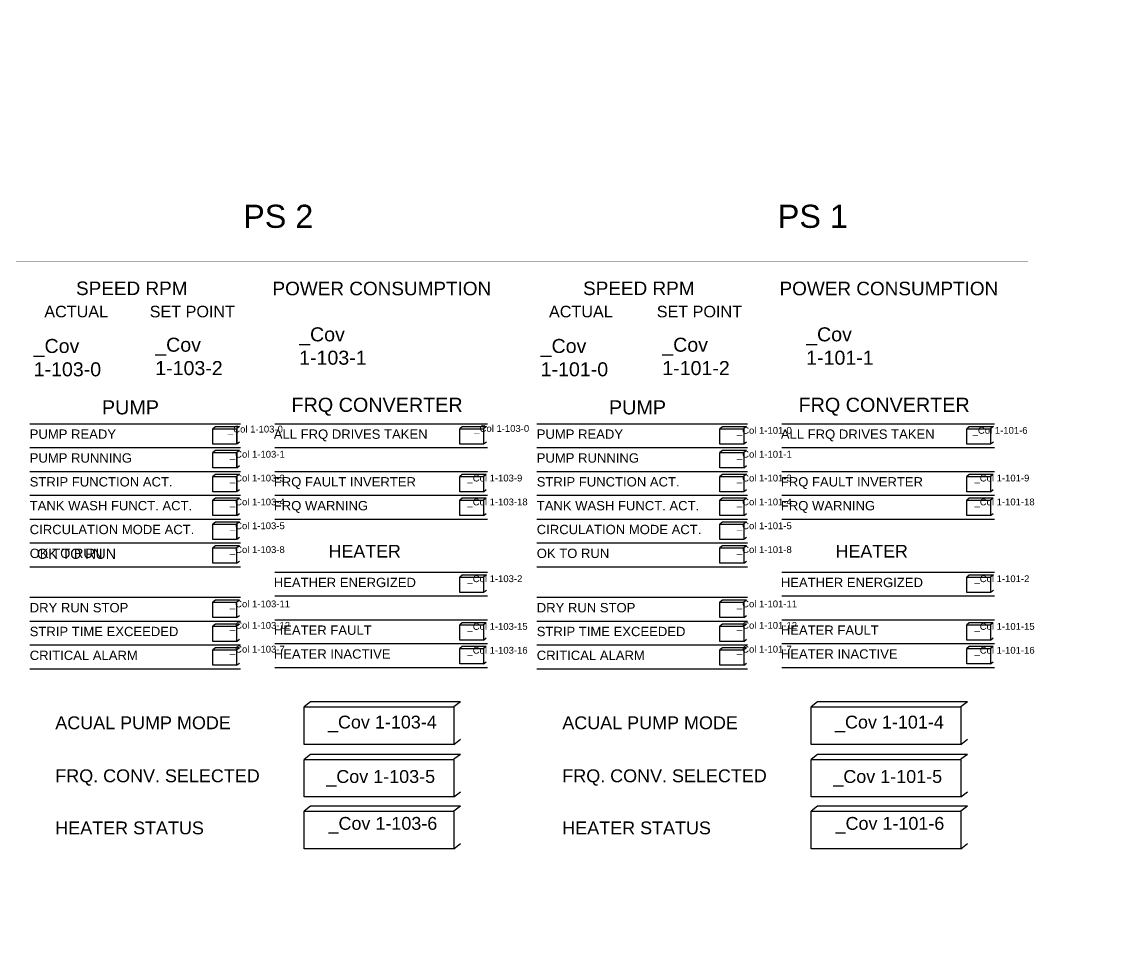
# Model space of a CAD drawing. Extents: x 56577 to 72798, y 155459 to 163459.
# Drawn here: x 68127 to 72761, y 159503 to 163459 of the extents above; entities that cross this region are included whole.
import ezdxf

# ---------------------------------------------------------------- set-up
doc = ezdxf.new("R2010")
doc.units = 0
doc.header["$MEASUREMENT"] = 0
doc.layers.get('0').update_dxf_attribs({"linetype": 'CONTINUOUS'})
for name, color, linetype in [('Alarm fields', 20, 'CONTINUOUS'), ('Info fields', 101, 'CONTINUOUS'), ('OMRISS', 8, 'CONTINUOUS'), ('Omriss pump object', 211, 'CONTINUOUS'), ('Pump text', 7, 'CONTINUOUS')]:
    doc.layers.add(name, color=color, linetype=linetype)
doc.layers.add('Bilge', color=50, linetype='CONTINUOUS', plot=False)
doc.styles.add('ARIAL', font='ARIAL.TTF', dxfattribs={"height": 12})

msp = doc.modelspace()

# ---------------------------------------------------------------- linework, layer by layer
at = {"layer": 'Alarm fields'}
for points in [[(69210.5, 161532.4), (70120.7, 161532.4)], [(71380.7, 161532.4), (72290.9, 161532.4)], [(69210.5, 161430.3), (70120.7, 161430.3)], [(71380.7, 161430.3), (72290.9, 161430.3)], [(69210.5, 161328.1), (70120.7, 161328.1)], [(71380.7, 161328.1), (72290.9, 161328.1)], [(68161.9, 160993.5), (69064.2, 160993.5)], [(70332.1, 160993.5), (71234.4, 160993.5)], [(68161.9, 160891.4), (69064.2, 160891.4)], [(69210.5, 160897.1), (70120.7, 160897.1)], [(70332.1, 160891.4), (71234.4, 160891.4)], [(71380.7, 160897.1), (72290.9, 160897.1)], [(68161.9, 160789.3), (69064.2, 160789.3)], [(69210.5, 160795), (70120.7, 160795)], [(70332.1, 160789.3), (71234.4, 160789.3)], [(71380.7, 160795), (72290.9, 160795)], [(68161.9, 160687.1), (69064.2, 160687.1)], [(69210.5, 160692.9), (70120.7, 160692.9)], [(70332.1, 160687.1), (71234.4, 160687.1)], [(71380.7, 160692.9), (72290.9, 160692.9)]]:
    msp.add_lwpolyline(points, dxfattribs=at)
at = {"layer": 'Alarm fields', "linetype": 'Continuous'}
for points in [[(70115.4, 161519.9), (70012.8, 161519.9), (70001.9, 161511.2), (70103.7, 161511.2), (70103.9, 161511.3)], [(70115.4, 161519.9), (70012.8, 161519.9), (70001.9, 161511.2), (70103.7, 161511.2), (70103.9, 161511.3)], [(70115.4, 161519.9), (70103.9, 161511.3), (70103.7, 161511.2), (70103.7, 161445.7), (70115.4, 161454.7)], [(72285.6, 161519.9), (72183, 161519.9), (72172.1, 161511.2), (72274, 161511.2), (72274.1, 161511.3)], [(72285.6, 161519.9), (72183, 161519.9), (72172.1, 161511.2), (72274, 161511.2), (72274.1, 161511.3)], [(72285.6, 161519.9), (72274.1, 161511.3), (72274, 161511.2), (72274, 161445.7), (72285.6, 161454.7)], [(70115.4, 161417.8), (70012.8, 161417.8), (70001.9, 161409.1), (70103.7, 161409.1), (70103.9, 161409.2)], [(70115.4, 161417.8), (70012.8, 161417.8), (70001.9, 161409.1), (70103.7, 161409.1), (70103.9, 161409.2)], [(70115.4, 161417.8), (70103.9, 161409.2), (70103.7, 161409.1), (70103.7, 161343.5), (70115.4, 161352.6)], [(72285.6, 161417.8), (72183, 161417.8), (72172.1, 161409.1), (72274, 161409.1), (72274.1, 161409.2)], [(72285.6, 161417.8), (72183, 161417.8), (72172.1, 161409.1), (72274, 161409.1), (72274.1, 161409.2)], [(72285.6, 161417.8), (72274.1, 161409.2), (72274, 161409.1), (72274, 161343.5), (72285.6, 161352.6)], [(69058.9, 160981), (68956.3, 160981), (68945.4, 160972.3), (69047.2, 160972.3), (69047.4, 160972.4)], [(69058.9, 160981), (69047.4, 160972.4), (69047.2, 160972.3), (69047.2, 160906.8), (69058.9, 160915.8)], [(71229.1, 160981), (71126.5, 160981), (71115.6, 160972.3), (71217.5, 160972.3), (71217.6, 160972.4)], [(71229.1, 160981), (71217.6, 160972.4), (71217.5, 160972.3), (71217.5, 160906.8), (71229.1, 160915.8)], [(69058.9, 160878.9), (68956.3, 160878.9), (68945.4, 160870.2), (69047.2, 160870.2), (69047.4, 160870.3)], [(69058.9, 160878.9), (69047.4, 160870.3), (69047.2, 160870.2), (69047.2, 160804.7), (69058.9, 160813.7)], [(70115.4, 160884.6), (70012.8, 160884.6), (70001.9, 160875.9), (70103.7, 160875.9), (70103.9, 160876)], [(70115.4, 160884.6), (70103.9, 160876), (70103.7, 160875.9), (70103.7, 160810.4), (70115.4, 160819.4)], [(71229.1, 160878.9), (71126.5, 160878.9), (71115.6, 160870.2), (71217.5, 160870.2), (71217.6, 160870.3)], [(71229.1, 160878.9), (71217.6, 160870.3), (71217.5, 160870.2), (71217.5, 160804.7), (71229.1, 160813.7)], [(72285.6, 160884.6), (72183, 160884.6), (72172.1, 160875.9), (72274, 160875.9), (72274.1, 160876)], [(72285.6, 160884.6), (72274.1, 160876), (72274, 160875.9), (72274, 160810.4), (72285.6, 160819.4)], [(69058.9, 160776.8), (68956.3, 160776.8), (68945.4, 160768.1), (69047.2, 160768.1), (69047.4, 160768.2)], [(69058.9, 160776.8), (69047.4, 160768.2), (69047.2, 160768.1), (69047.2, 160702.5), (69058.9, 160711.6)], [(70115.4, 160782.5), (70012.8, 160782.5), (70001.9, 160773.8), (70103.7, 160773.8), (70103.9, 160773.9)], [(70115.4, 160782.5), (70103.9, 160773.9), (70103.7, 160773.8), (70103.7, 160708.3), (70115.4, 160717.3)], [(71229.1, 160776.8), (71126.5, 160776.8), (71115.6, 160768.1), (71217.5, 160768.1), (71217.6, 160768.2)], [(71229.1, 160776.8), (71217.6, 160768.2), (71217.5, 160768.1), (71217.5, 160702.5), (71229.1, 160711.6)], [(72285.6, 160782.5), (72183, 160782.5), (72172.1, 160773.8), (72274, 160773.8), (72274.1, 160773.9)], [(72285.6, 160782.5), (72274.1, 160773.9), (72274, 160773.8), (72274, 160708.3), (72285.6, 160717.3)]]:
    msp.add_lwpolyline(points, dxfattribs=at)
for points in [[(70001.9, 161511.2), (70103.7, 161511.2), (70103.7, 161445.7), (70001.9, 161445.7)], [(72172.1, 161511.2), (72274, 161511.2), (72274, 161445.7), (72172.1, 161445.7)], [(70001.9, 161409.1), (70103.7, 161409.1), (70103.7, 161343.5), (70001.9, 161343.5)], [(72172.1, 161409.1), (72274, 161409.1), (72274, 161343.5), (72172.1, 161343.5)], [(68945.4, 160972.3), (69047.2, 160972.3), (69047.2, 160906.8), (68945.4, 160906.8)], [(71115.6, 160972.3), (71217.5, 160972.3), (71217.5, 160906.8), (71115.6, 160906.8)], [(68945.4, 160870.2), (69047.2, 160870.2), (69047.2, 160804.7), (68945.4, 160804.7)], [(70001.9, 160875.9), (70103.7, 160875.9), (70103.7, 160810.4), (70001.9, 160810.4)], [(71115.6, 160870.2), (71217.5, 160870.2), (71217.5, 160804.7), (71115.6, 160804.7)], [(72172.1, 160875.9), (72274, 160875.9), (72274, 160810.4), (72172.1, 160810.4)], [(68945.4, 160768.1), (69047.2, 160768.1), (69047.2, 160702.5), (68945.4, 160702.5)], [(70001.9, 160773.8), (70103.7, 160773.8), (70103.7, 160708.3), (70001.9, 160708.3)], [(71115.6, 160768.1), (71217.5, 160768.1), (71217.5, 160702.5), (71115.6, 160702.5)], [(72172.1, 160773.8), (72274, 160773.8), (72274, 160708.3), (72172.1, 160708.3)]]:
    msp.add_lwpolyline(points, close=True, dxfattribs=at)
at = {"layer": 'Alarm fields', "linetype": 'Continuous', "const_width": 0.0436}
for points in [[(70115.4, 161454.7), (70115.4, 161519.9)], [(72285.6, 161454.7), (72285.6, 161519.9)], [(70103.7, 161445.7), (70115.4, 161454.7)], [(70115.4, 161352.6), (70115.4, 161417.8)], [(72274, 161445.7), (72285.6, 161454.7)], [(72285.6, 161352.6), (72285.6, 161417.8)], [(70103.7, 161343.5), (70115.4, 161352.6)], [(72274, 161343.5), (72285.6, 161352.6)], [(69058.9, 160915.8), (69058.9, 160981)], [(71229.1, 160915.8), (71229.1, 160981)], [(69047.2, 160906.8), (69058.9, 160915.8)], [(71217.5, 160906.8), (71229.1, 160915.8)], [(69058.9, 160813.7), (69058.9, 160878.9)], [(70115.4, 160819.4), (70115.4, 160884.6)], [(71229.1, 160813.7), (71229.1, 160878.9)], [(72285.6, 160819.4), (72285.6, 160884.6)], [(69047.2, 160804.7), (69058.9, 160813.7)], [(70103.7, 160810.4), (70115.4, 160819.4)], [(71217.5, 160804.7), (71229.1, 160813.7)], [(72274, 160810.4), (72285.6, 160819.4)], [(69058.9, 160711.6), (69058.9, 160776.8)], [(70115.4, 160717.3), (70115.4, 160782.5)], [(71229.1, 160711.6), (71229.1, 160776.8)], [(72285.6, 160717.3), (72285.6, 160782.5)], [(70103.7, 160708.3), (70115.4, 160717.3)], [(72274, 160708.3), (72285.6, 160717.3)], [(69047.2, 160702.5), (69058.9, 160711.6)], [(71217.5, 160702.5), (71229.1, 160711.6)]]:
    msp.add_lwpolyline(points, dxfattribs=at)
at = {"layer": 'Info fields'}
for points in [[(68161.9, 161736.6), (69064.2, 161736.6)], [(69210.5, 161736.6), (70120.7, 161736.6)], [(70332.1, 161736.6), (71234.4, 161736.6)], [(71380.7, 161736.6), (72290.9, 161736.6)], [(68161.9, 161634.5), (69064.2, 161634.5)], [(69210.5, 161634.5), (70120.7, 161634.5)], [(70332.1, 161634.5), (71234.4, 161634.5)], [(71380.7, 161634.5), (72290.9, 161634.5)], [(68161.9, 161532.4), (69064.2, 161532.4)], [(70332.1, 161532.4), (71234.4, 161532.4)], [(68161.9, 161430.3), (69064.2, 161430.3)], [(68161.9, 161430.3), (69064.2, 161430.3)], [(70332.1, 161430.3), (71234.4, 161430.3)], [(70332.1, 161430.3), (71234.4, 161430.3)], [(68161.9, 161328.1), (69064.2, 161328.1)], [(70332.1, 161328.1), (71234.4, 161328.1)], [(68161.9, 161226), (69064.2, 161226)], [(68161.9, 161226), (69064.2, 161226)], [(70332.1, 161226), (71234.4, 161226)], [(70332.1, 161226), (71234.4, 161226)], [(68161.9, 161123.9), (69064.2, 161123.9)], [(69210.5, 161101.3), (70120.7, 161101.3)], [(70332.1, 161123.9), (71234.4, 161123.9)], [(71380.7, 161101.3), (72290.9, 161101.3)], [(69210.5, 160999.2), (70120.7, 160999.2)], [(71380.7, 160999.2), (72290.9, 160999.2)]]:
    msp.add_lwpolyline(points, dxfattribs=at)
at = {"layer": 'Info fields', "linetype": 'Continuous'}
for points in [[(69058.9, 161724.1), (68956.3, 161724.1), (68945.4, 161715.4), (69047.2, 161715.4), (69047.4, 161715.5)], [(69059.5, 161724.6), (69048, 161716), (69047.8, 161715.8), (69047.8, 161650.3), (69059.5, 161659.3)], [(70115.4, 161724.1), (70012.8, 161724.1), (70001.9, 161715.4), (70103.7, 161715.4), (70103.9, 161715.5)], [(70116, 161724.6), (70104.5, 161716), (70104.3, 161715.8), (70104.3, 161650.3), (70116, 161659.3)], [(71229.1, 161724.1), (71126.5, 161724.1), (71115.6, 161715.4), (71217.5, 161715.4), (71217.6, 161715.5)], [(71229.7, 161724.6), (71218.2, 161716), (71218, 161715.8), (71218, 161650.3), (71229.7, 161659.3)], [(72285.6, 161724.1), (72183, 161724.1), (72172.1, 161715.4), (72274, 161715.4), (72274.1, 161715.5)], [(72286.2, 161724.6), (72274.7, 161716), (72274.5, 161715.8), (72274.5, 161650.3), (72286.2, 161659.3)], [(69058.9, 161622), (68956.3, 161622), (68945.4, 161613.3), (69047.2, 161613.3), (69047.4, 161613.4)], [(69059.5, 161622.5), (69048, 161613.9), (69047.8, 161613.7), (69047.8, 161548.2), (69059.5, 161557.2)], [(71229.1, 161622), (71126.5, 161622), (71115.6, 161613.3), (71217.5, 161613.3), (71217.6, 161613.4)], [(71229.7, 161622.5), (71218.2, 161613.9), (71218, 161613.7), (71218, 161548.2), (71229.7, 161557.2)], [(69058.9, 161519.9), (68956.3, 161519.9), (68945.4, 161511.2), (69047.2, 161511.2), (69047.4, 161511.3)], [(69059.5, 161520.4), (69048, 161511.8), (69047.8, 161511.6), (69047.8, 161446.1), (69059.5, 161455.1)], [(71229.1, 161519.9), (71126.5, 161519.9), (71115.6, 161511.2), (71217.5, 161511.2), (71217.6, 161511.3)], [(71229.7, 161520.4), (71218.2, 161511.8), (71218, 161511.6), (71218, 161446.1), (71229.7, 161455.1)], [(69058.9, 161417.8), (68956.3, 161417.8), (68945.4, 161409.1), (69047.2, 161409.1), (69047.4, 161409.2)], [(69059.5, 161418.2), (69048, 161409.7), (69047.8, 161409.5), (69047.8, 161344), (69059.5, 161353)], [(71229.1, 161417.8), (71126.5, 161417.8), (71115.6, 161409.1), (71217.5, 161409.1), (71217.6, 161409.2)], [(71229.7, 161418.2), (71218.2, 161409.7), (71218, 161409.5), (71218, 161344), (71229.7, 161353)], [(69059.5, 161316.1), (69048, 161307.5), (69047.8, 161307.4), (69047.8, 161241.9), (69059.5, 161250.9)], [(71229.7, 161316.1), (71218.2, 161307.5), (71218, 161307.4), (71218, 161241.9), (71229.7, 161250.9)], [(69058.9, 161315.7), (68956.3, 161315.7), (68945.4, 161307), (69047.2, 161307), (69047.4, 161307.1)], [(71229.1, 161315.7), (71126.5, 161315.7), (71115.6, 161307), (71217.5, 161307), (71217.6, 161307.1)], [(69058.9, 161213.6), (68956.3, 161213.6), (68945.4, 161204.8), (69047.2, 161204.8), (69047.4, 161205)], [(69058.9, 161213.6), (69047.4, 161205), (69047.2, 161204.8), (69047.2, 161139.3), (69058.9, 161148.3)], [(71229.1, 161213.6), (71126.5, 161213.6), (71115.6, 161204.8), (71217.5, 161204.8), (71217.6, 161205)], [(71229.1, 161213.6), (71217.6, 161205), (71217.5, 161204.8), (71217.5, 161139.3), (71229.1, 161148.3)], [(70115.4, 161088.8), (70012.8, 161088.8), (70001.9, 161080.1), (70103.7, 161080.1), (70103.9, 161080.3)], [(70116, 161089.3), (70104.5, 161080.7), (70104.3, 161080.6), (70104.3, 161015), (70116, 161024.1)], [(72285.6, 161088.8), (72183, 161088.8), (72172.1, 161080.1), (72274, 161080.1), (72274.1, 161080.3)], [(72286.2, 161089.3), (72274.7, 161080.7), (72274.5, 161080.6), (72274.5, 161015), (72286.2, 161024.1)], [(70004.6, 160545.4), (69363.2, 160545.4), (69336.5, 160524.1), (69976.1, 160524.1), (69976.4, 160524.4)], [(70004.6, 160545.4), (69976.4, 160524.4), (69976.1, 160524.1), (69976.1, 160363.5), (70004.6, 160385.6)], [(72174.8, 160545.4), (71533.4, 160545.4), (71506.7, 160524.1), (72146.3, 160524.1), (72146.7, 160524.4)], [(72174.8, 160545.4), (72146.7, 160524.4), (72146.3, 160524.1), (72146.3, 160363.5), (72174.8, 160385.6)], [(70004.6, 160320.8), (69363.2, 160320.8), (69336.5, 160299.4), (69976.1, 160299.4), (69976.4, 160299.8)], [(70004.6, 160320.8), (69976.4, 160299.8), (69976.1, 160299.4), (69976.1, 160138.9), (70004.6, 160161)], [(72174.8, 160320.8), (71533.4, 160320.8), (71506.7, 160299.4), (72146.3, 160299.4), (72146.7, 160299.8)], [(72174.8, 160320.8), (72146.7, 160299.8), (72146.3, 160299.4), (72146.3, 160138.9), (72174.8, 160161)], [(70004.6, 160098.6), (69363.2, 160098.6), (69336.5, 160077.2), (69976.1, 160077.2), (69976.4, 160077.6)], [(70004.6, 160098.6), (69976.4, 160077.6), (69976.1, 160077.2), (69976.1, 159916.7), (70004.6, 159938.8)], [(72174.8, 160098.6), (71533.4, 160098.6), (71506.7, 160077.2), (72146.3, 160077.2), (72146.7, 160077.6)], [(72174.8, 160098.6), (72146.7, 160077.6), (72146.3, 160077.2), (72146.3, 159916.7), (72174.8, 159938.8)]]:
    msp.add_lwpolyline(points, dxfattribs=at)
for points in [[(68945.4, 161715.4), (69047.2, 161715.4), (69047.2, 161649.9), (68945.4, 161649.9)], [(70001.9, 161715.4), (70103.7, 161715.4), (70103.7, 161649.9), (70001.9, 161649.9)], [(71115.6, 161715.4), (71217.5, 161715.4), (71217.5, 161649.9), (71115.6, 161649.9)], [(72172.1, 161715.4), (72274, 161715.4), (72274, 161649.9), (72172.1, 161649.9)], [(68945.4, 161613.3), (69047.2, 161613.3), (69047.2, 161547.8), (68945.4, 161547.8)], [(71115.6, 161613.3), (71217.5, 161613.3), (71217.5, 161547.8), (71115.6, 161547.8)], [(68945.4, 161511.2), (69047.2, 161511.2), (69047.2, 161445.7), (68945.4, 161445.7)], [(71115.6, 161511.2), (71217.5, 161511.2), (71217.5, 161445.7), (71115.6, 161445.7)], [(68945.4, 161409.1), (69047.2, 161409.1), (69047.2, 161343.5), (68945.4, 161343.5)], [(71115.6, 161409.1), (71217.5, 161409.1), (71217.5, 161343.5), (71115.6, 161343.5)], [(68945.4, 161307), (69047.2, 161307), (69047.2, 161241.4), (68945.4, 161241.4)], [(71115.6, 161307), (71217.5, 161307), (71217.5, 161241.4), (71115.6, 161241.4)], [(68945.4, 161204.8), (69047.2, 161204.8), (69047.2, 161139.3), (68945.4, 161139.3)], [(71115.6, 161204.8), (71217.5, 161204.8), (71217.5, 161139.3), (71115.6, 161139.3)], [(70001.9, 161080.1), (70103.7, 161080.1), (70103.7, 161014.6), (70001.9, 161014.6)], [(72172.1, 161080.1), (72274, 161080.1), (72274, 161014.6), (72172.1, 161014.6)], [(69336.5, 160524.1), (69976.1, 160524.1), (69976.1, 160363.5), (69336.5, 160363.5)], [(71506.7, 160524.1), (72146.3, 160524.1), (72146.3, 160363.5), (71506.7, 160363.5)], [(69336.5, 160299.4), (69976.1, 160299.4), (69976.1, 160138.9), (69336.5, 160138.9)], [(71506.7, 160299.4), (72146.3, 160299.4), (72146.3, 160138.9), (71506.7, 160138.9)], [(69336.5, 160077.2), (69976.1, 160077.2), (69976.1, 159916.7), (69336.5, 159916.7)], [(71506.7, 160077.2), (72146.3, 160077.2), (72146.3, 159916.7), (71506.7, 159916.7)]]:
    msp.add_lwpolyline(points, close=True, dxfattribs=at)
for points, const_width in [([(69059.5, 161659.3), (69059.5, 161724.6)], 0.0436), ([(70116, 161659.3), (70116, 161724.6)], 0.0436), ([(71229.7, 161659.3), (71229.7, 161724.6)], 0.0436), ([(72286.2, 161659.3), (72286.2, 161724.6)], 0.0436), ([(69047.8, 161650.3), (69059.5, 161659.3)], 0.0436), ([(70104.3, 161650.3), (70116, 161659.3)], 0.0436), ([(71218, 161650.3), (71229.7, 161659.3)], 0.0436), ([(72274.5, 161650.3), (72286.2, 161659.3)], 0.0436), ([(69059.5, 161557.2), (69059.5, 161622.5)], 0.0436), ([(71229.7, 161557.2), (71229.7, 161622.5)], 0.0436), ([(69047.8, 161548.2), (69059.5, 161557.2)], 0.0436), ([(71218, 161548.2), (71229.7, 161557.2)], 0.0436), ([(69059.5, 161455.1), (69059.5, 161520.4)], 0.0436), ([(71229.7, 161455.1), (71229.7, 161520.4)], 0.0436), ([(69059.5, 161353), (69059.5, 161418.2)], 0.0436), ([(71229.7, 161353), (71229.7, 161418.2)], 0.0436), ([(69047.8, 161344), (69059.5, 161353)], 0.0436), ([(69059.5, 161250.9), (69059.5, 161316.1)], 0.0436), ([(71218, 161344), (71229.7, 161353)], 0.0436), ([(71229.7, 161250.9), (71229.7, 161316.1)], 0.0436), ([(69047.8, 161241.9), (69059.5, 161250.9)], 0.0436), ([(71218, 161241.9), (71229.7, 161250.9)], 0.0436), ([(69058.9, 161148.3), (69058.9, 161213.6)], 0.0436), ([(71229.1, 161148.3), (71229.1, 161213.6)], 0.0436), ([(69047.2, 161139.3), (69058.9, 161148.3)], 0.0436), ([(71217.5, 161139.3), (71229.1, 161148.3)], 0.0436), ([(70116, 161024.1), (70116, 161089.3)], 0.0436), ([(72286.2, 161024.1), (72286.2, 161089.3)], 0.0436), ([(70104.3, 161015), (70116, 161024.1)], 0.0436), ([(72274.5, 161015), (72286.2, 161024.1)], 0.0436), ([(70004.6, 160385.6), (70004.6, 160545.4)], 0.107), ([(72174.8, 160385.6), (72174.8, 160545.4)], 0.107), ([(69976.1, 160363.5), (70004.6, 160385.6)], 0.107), ([(72146.3, 160363.5), (72174.8, 160385.6)], 0.107), ([(70004.6, 160161), (70004.6, 160320.8)], 0.107), ([(72174.8, 160161), (72174.8, 160320.8)], 0.107), ([(69976.1, 160138.9), (70004.6, 160161)], 0.107), ([(72146.3, 160138.9), (72174.8, 160161)], 0.107), ([(70004.6, 159938.8), (70004.6, 160098.6)], 0.107), ([(72174.8, 159938.8), (72174.8, 160098.6)], 0.107), ([(69976.1, 159916.7), (70004.6, 159938.8)], 0.107), ([(72146.3, 159916.7), (72174.8, 159938.8)], 0.107)]:
    msp.add_lwpolyline(points, dxfattribs=dict(at, const_width=const_width))
at = {"layer": 'OMRISS', "linetype": 'Continuous'}
for points, const_width in [([(72760.8, 163418.5), (72760.8, 163458.5), (72720.8, 163458.5)], 0.6), ([(68094.2, 162775.4), (68094.2, 162431.5), (70264.4, 162431.5), (70264.4, 162775.4), (68094.2, 162775.4)], 0.033), ([(70264.4, 162775.4), (70264.4, 162431.5), (72434.7, 162431.5), (72434.7, 162775.4), (70264.4, 162775.4)], 0.033), ([(68094.2, 162431.5), (68094.2, 159503.1), (70264.4, 159503.1), (70264.4, 162431.5), (68094.2, 162431.5)], 0.55), ([(70264.4, 162431.5), (70264.4, 159503.1), (72434.7, 159503.1), (72434.7, 162431.5), (70264.4, 162431.5)], 0.55), ([(68133.2, 162375.4), (68133.2, 161965.3), (69102.7, 161965.3), (69102.7, 162375.4), (68133.2, 162375.4)], 0.033), ([(69184.2, 162375.4), (69184.2, 161965.3), (70153.6, 161965.3), (70153.6, 162375.4), (69184.2, 162375.4)], 0.033), ([(70303.4, 162375.4), (70303.4, 161965.3), (71272.9, 161965.3), (71272.9, 162375.4), (70303.4, 162375.4)], 0.033), ([(70303.4, 162375.4), (70303.4, 161965.3), (71272.9, 161965.3), (71272.9, 162375.4), (70303.4, 162375.4)], 0.033), ([(71354.4, 162375.4), (71354.4, 161965.3), (72323.8, 161965.3), (72323.8, 162375.4), (71354.4, 162375.4)], 0.033), ([(68136.6, 161903), (68136.6, 160646.3), (69099.2, 160646.3), (69099.2, 161903), (68136.6, 161903)], 0.0396), ([(69187.4, 161903), (69187.4, 160646.3), (70150.1, 160646.3), (70150.1, 161903), (69187.4, 161903)], 0.0396), ([(70306.8, 161903), (70306.8, 160646.3), (71269.5, 160646.3), (71269.5, 161903), (70306.8, 161903)], 0.0396), ([(71357.6, 161903), (71357.6, 160646.3), (72320.3, 160646.3), (72320.3, 161903), (71357.6, 161903)], 0.0396), ([(68224.3, 160586.5), (68224.3, 159848.3), (70068.4, 159848.3), (70068.4, 160586.5), (68224.3, 160586.5)], 0.0594), ([(70394.5, 160586.5), (70394.5, 159848.3), (72238.6, 159848.3), (72238.6, 160586.5), (70394.5, 160586.5)], 0.0594)]:
    msp.add_lwpolyline(points, dxfattribs=dict(at, const_width=const_width))
at = {"layer": 'Omriss pump object', "linetype": 'Continuous'}
for points, const_width in [([(68156.7, 162257), (68156.7, 162174.4), (68592.2, 162174.4), (68592.2, 162257), (68156.7, 162257)], 0.033), ([(68644, 162257), (68644, 162174.4), (69079.4, 162174.4), (69079.4, 162257), (68644, 162257)], 0.033), ([(70326.9, 162257), (70326.9, 162174.4), (70762.4, 162174.4), (70762.4, 162257), (70326.9, 162257)], 0.033), ([(70814.2, 162257), (70814.2, 162174.4), (71249.7, 162174.4), (71249.7, 162257), (70814.2, 162257)], 0.033), ([(69229.3, 162219.4), (69229.3, 162028), (70116.3, 162028), (70116.3, 162219.4), (69229.3, 162219.4)], 0.033), ([(71399.5, 162219.4), (71399.5, 162028), (72286.5, 162028), (72286.5, 162219.4), (71399.5, 162219.4)], 0.033), ([(68156.7, 162174.4), (68156.7, 161983), (68592.2, 161983), (68592.2, 162174.4), (68156.7, 162174.4)], 0.033), ([(68644, 162174.4), (68644, 161983), (69079.4, 161983), (69079.4, 162174.4), (68644, 162174.4)], 0.033), ([(70326.9, 162174.4), (70326.9, 161983), (70762.4, 161983), (70762.4, 162174.4), (70326.9, 162174.4)], 0.033), ([(70814.2, 162174.4), (70814.2, 161983), (71249.7, 161983), (71249.7, 162174.4), (70814.2, 162174.4)], 0.033), ([(69047.8, 161715.8), (69048, 161716), (69059.5, 161724.6)], 0.0436), ([(70104.3, 161715.8), (70104.5, 161716), (70116, 161724.6)], 0.0436), ([(71218, 161715.8), (71218.2, 161716), (71229.7, 161724.6)], 0.0436), ([(72274.5, 161715.8), (72274.7, 161716), (72286.2, 161724.6)], 0.0436), ([(69047.8, 161613.7), (69048, 161613.9), (69059.5, 161622.5)], 0.0436), ([(71218, 161613.7), (71218.2, 161613.9), (71229.7, 161622.5)], 0.0436), ([(69047.8, 161511.6), (69048, 161511.8), (69059.5, 161520.4)], 0.0436), ([(70103.7, 161511.2), (70103.9, 161511.3), (70115.4, 161519.9)], 0.0436), ([(70104.3, 161511.6), (70104.5, 161511.8), (70116, 161520.4)], 0.0436), ([(71218, 161511.6), (71218.2, 161511.8), (71229.7, 161520.4)], 0.0436), ([(72274, 161511.2), (72274.1, 161511.3), (72285.6, 161519.9)], 0.0436), ([(72274.5, 161511.6), (72274.7, 161511.8), (72286.2, 161520.4)], 0.0436), ([(69047.8, 161446.1), (69059.5, 161455.1)], 0.0436), ([(71218, 161446.1), (71229.7, 161455.1)], 0.0436), ([(69047.8, 161409.5), (69048, 161409.7), (69059.5, 161418.2)], 0.0436), ([(71218, 161409.5), (71218.2, 161409.7), (71229.7, 161418.2)], 0.0436), ([(69047.8, 161307.4), (69048, 161307.5), (69059.5, 161316.1)], 0.0436), ([(71218, 161307.4), (71218.2, 161307.5), (71229.7, 161316.1)], 0.0436), ([(69047.2, 161204.8), (69047.4, 161205), (69058.9, 161213.6)], 0.0436), ([(71217.5, 161204.8), (71217.6, 161205), (71229.1, 161213.6)], 0.0436), ([(70104.3, 161080.6), (70104.5, 161080.7), (70116, 161089.3)], 0.0436), ([(72274.5, 161080.6), (72274.7, 161080.7), (72286.2, 161089.3)], 0.0436), ([(69047.2, 160972.3), (69047.4, 160972.4), (69058.9, 160981)], 0.0436), ([(71217.5, 160972.3), (71217.6, 160972.4), (71229.1, 160981)], 0.0436), ([(69047.2, 160870.2), (69047.4, 160870.3), (69058.9, 160878.9)], 0.0436), ([(70103.7, 160875.9), (70103.9, 160876), (70115.4, 160884.6)], 0.0436), ([(71217.5, 160870.2), (71217.6, 160870.3), (71229.1, 160878.9)], 0.0436), ([(72274, 160875.9), (72274.1, 160876), (72285.6, 160884.6)], 0.0436), ([(69047.2, 160768.1), (69047.4, 160768.2), (69058.9, 160776.8)], 0.0436), ([(70103.7, 160773.8), (70103.9, 160773.9), (70115.4, 160782.5)], 0.0436), ([(71217.5, 160768.1), (71217.6, 160768.2), (71229.1, 160776.8)], 0.0436), ([(72274, 160773.8), (72274.1, 160773.9), (72285.6, 160782.5)], 0.0436)]:
    msp.add_lwpolyline(points, dxfattribs=dict(at, const_width=const_width))

# ---------------------------------------------------------------- texts
at = {"attachment_point": 1, "style": 'ARIAL'}
for s, insert, char_height, width in [('PS 2', (69075.3, 162674.6), 99, 890.559), ('PS 1', (71363.5, 162674.6), 99, 890.559), ('SPEED RPM', (68359.7, 162345.7), 58, 495.413), ('POWER CONSUMPTION', (69200.6, 162344.9), 58, 1213.872), ('SPEED RPM', (70529.9, 162345.7), 58, 495.413), ('POWER CONSUMPTION', (71370.8, 162344.9), 58, 1213.872), ('ACTUAL', (68223.9, 162241.9), 49.5, 495.413), ('SET POINT', (68675.1, 162241.9), 49.5, 495.413), ('ACTUAL', (70384.1, 162241.9), 49.5, 495.413), ('SET POINT', (70845.3, 162241.9), 49.5, 495.413), ('PUMP ', (68470.5, 161837.2), 60.5, 854.452), ('FRQ CONVERTER', (69282, 161848.1), 60.5, 1234.882), ('PUMP ', (70640.7, 161837.2), 60.5, 854.452), ('FRQ CONVERTER', (71452.2, 161848.1), 60.5, 1234.882), ('PUMP READY', (68161.4, 161712.2), 40, 655.184), ('ALL FRQ DRIVES TAKEN', (69206.1, 161712.2), 40, 1104.322), ('PUMP READY', (70331.6, 161712.2), 40, 655.184), ('ALL FRQ DRIVES TAKEN', (71376.4, 161712.2), 40, 1104.322), ('PUMP RUNNING', (68161.4, 161610.1), 40, 655.184), ('PUMP RUNNING', (70331.6, 161610.1), 40, 655.184), ('STRIP FUNCTION ACT.', (68161.4, 161508), 40, 754.367), ('FRQ FAULT INVERTER', (69206.1, 161508), 40, 863.792), ('STRIP FUNCTION ACT.', (70331.6, 161508), 40, 754.367), ('FRQ FAULT INVERTER', (71376.4, 161508), 40, 863.792), ('TANK WASH FUNCT. ACT.', (68161.4, 161405.9), 40, 952.733), ('FRQ WARNING', (69206.1, 161405.9), 40, 655.184), ('TANK WASH FUNCT. ACT.', (70331.6, 161405.9), 40, 952.733), ('FRQ WARNING', (71376.4, 161405.9), 40, 655.184), ('CIRCULATION MODE ACT.', (68161.4, 161303.8), 40, 952.733), ('CIRCULATION MODE ACT.', (70331.6, 161303.8), 40, 952.733), ('OK TO RUN', (68161.4, 161201.7), 40, 655.184), ('OK TO RUN', (68192.5, 161201.7), 43.64, 655.184), ('HEATER ', (69440.9, 161218.1), 54.55, 982.62), ('OK TO RUN', (70331.6, 161201.7), 40, 655.184), ('HEATER ', (71611.1, 161218.1), 54.55, 982.62), ('HEATHER ENERGIZED', (69206.1, 161076.9), 40, 978.435), ('HEATHER ENERGIZED', (71376.4, 161076.9), 40, 978.435), ('DRY RUN STOP', (68161.4, 160969.1), 40, 655.184), ('DRY RUN STOP', (70331.6, 160969.1), 40, 655.184), ('STRIP TIME EXCEEDED', (68161.4, 160867), 40, 729.899), ('HEATER FAULT', (69206.1, 160872.7), 40, 655.184), ('STRIP TIME EXCEEDED', (70331.6, 160867), 40, 729.899), ('HEATER FAULT', (71376.4, 160872.7), 40, 655.184), ('CRITICAL ALARM', (68161.4, 160764.9), 40, 655.184), ('HEATER INACTIVE', (69206.1, 160770.6), 40, 655.184), ('CRITICAL ALARM', (70331.6, 160764.9), 40, 655.184), ('HEATER INACTIVE', (71376.4, 160770.6), 40, 655.184), ('ACUAL PUMP MODE', (68270.9, 160483.5), 55, 1070.092), ('ACUAL PUMP MODE', (70441.1, 160483.5), 55, 1070.092), ('FRQ. CONV. SELECTED', (68270.9, 160256.5), 55, 1070.092), ('FRQ. CONV. SELECTED', (70441.1, 160256.5), 55, 1070.092), ('HEATER STATUS', (68270.9, 160033.3), 55, 1070.092), ('HEATER STATUS', (70441.1, 160033.3), 55, 1070.092)]:
    msp.add_mtext(s, dxfattribs=dict(at, insert=insert, char_height=char_height, width=width))
at = {"layer": 'Bilge', "color": 0, "linetype": 'Continuous', "style": 'ARIAL'}
for s, p in [('_Cov 1-103-4', (69438.1, 160431.5)), ('_Cov 1-101-4', (71608.3, 160431.5)), ('_Cov 1-103-5', (69431, 160198.5)), ('_Cov 1-101-5', (71601.2, 160198.5)), ('_Cov 1-103-6', (69440.4, 159997.7)), ('_Cov 1-101-6', (71610.6, 159997.7))]:
    msp.add_text(s, height=55, dxfattribs=at).set_placement(p)
at = {"layer": 'Pump text', "color": 0, "linetype": 'Continuous', "style": 'ARIAL'}
for s, p in [('_Col 1-103-0', (69010, 161699.1)), ('_Col 1-103-0', (70064.3, 161701.9)), ('_Col 1-101-0', (71188.3, 161693.7)), ('_Col 1-101-6', (72197.4, 161693.7)), ('_Col 1-103-1', (69018.1, 161591.6)), ('_Col 1-101-1', (71188.3, 161591.6)), ('_Col 1-103-3', (69018.1, 161489.5)), ('_Col 1-103-9', (70035, 161489.5)), ('_Col 1-101-3', (71188.3, 161489.5)), ('_Col 1-101-9', (72205.2, 161489.5)), ('_Col 1-103-4', (69018.1, 161387.3)), ('_Col 1-103-18', (70035, 161387.3)), ('_Col 1-101-4', (71188.3, 161387.3)), ('_Col 1-101-18', (72205.2, 161387.3)), ('_Col 1-103-5', (69018.1, 161285.2)), ('_Col 1-101-5', (71188.3, 161285.2)), ('_Col 1-103-8', (69018.1, 161183.1)), ('_Col 1-101-8', (71188.3, 161183.1)), ('_Col 1-103-2', (70035, 161058.4)), ('_Col 1-101-2', (72205.2, 161058.4)), ('_Col 1-103-11', (69018.1, 160950.6)), ('_Col 1-101-11', (71188.3, 160950.6)), ('_Col 1-103-12', (69018.1, 160858.8)), ('_Col 1-103-15', (70035, 160854.2)), ('_Col 1-101-12', (71188.3, 160858.8)), ('_Col 1-101-15', (72205.2, 160854.2)), ('_Col 1-103-7', (69018.1, 160756.7)), ('_Col 1-103-16', (70035, 160752.1)), ('_Col 1-101-7', (71188.3, 160756.7)), ('_Col 1-101-16', (72205.2, 160752.1))]:
    msp.add_text(s, height=29.095, dxfattribs=at).set_placement(p)
at = {"layer": 'Pump text', "char_height": 60, "attachment_point": 1, "style": 'ARIAL'}
for s, insert, width in [('_Cov 1-103-1', (69314.6, 162149.6), 450), ('_Cov 1-101-1', (71484.8, 162149.6), 450), ('_Cov 1-103-2', (68698.7, 162105.2), 350), ('_Cov 1-101-2', (70868.9, 162105.2), 350), ('_Cov 1-103-0', (68178.2, 162099.8), 350), ('_Cov 1-101-0', (70348.4, 162099.8), 350)]:
    msp.add_mtext(s, dxfattribs=dict(at, insert=insert, width=width))

doc.saveas('drawing.dxf')
